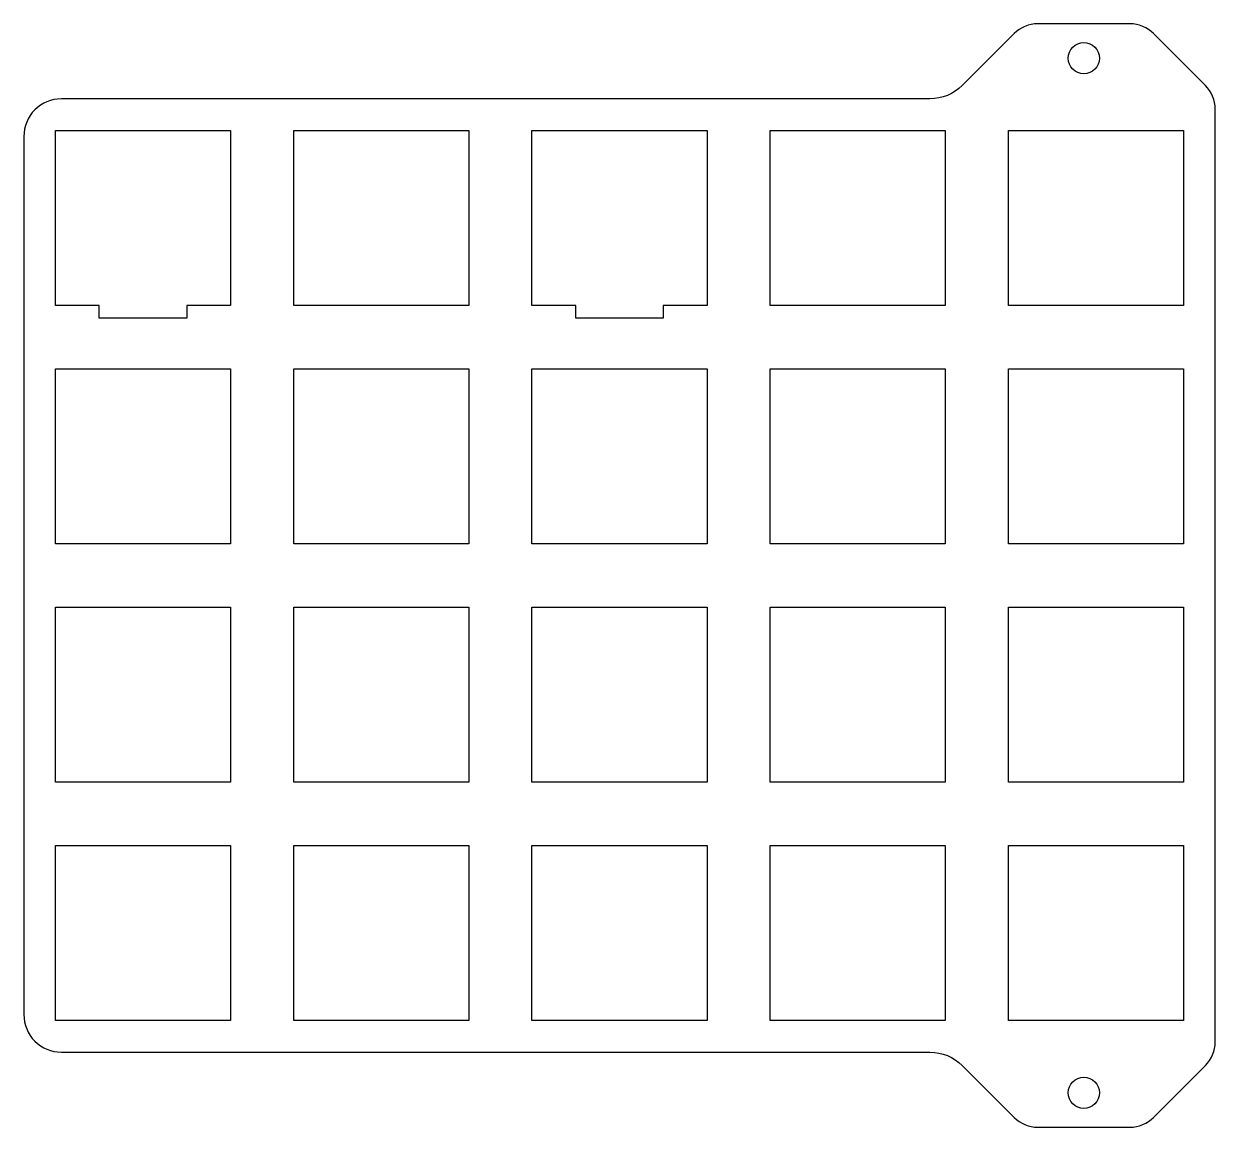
# Model space of a CAD drawing. Header units: millimetres. Extents: x -85.7 to 9.5, y -15.5 to 72.7.
import ezdxf

# ---------------------------------------------------------------- set-up
doc = ezdxf.new("R2010")
doc.units = ezdxf.units.MM
doc.layers.get('0').update_dxf_attribs({"linetype": 'CONTINUOUS'})

msp = doc.modelspace()

# ---------------------------------------------------------------- linework, layer by layer
msp.add_lwpolyline([(-82.725, -9.525), (-13.29, -9.525, -0.198912), (-10.692, -10.601), (-6.551, -14.742, 0.198912), (-4.66, -15.525), (2.71, -15.525, 0.198912), (4.601, -14.742), (8.742, -10.601, 0.198912), (9.525, -8.71), (9.525, 65.86, 0.198912), (8.742, 67.751), (4.601, 71.892, 0.198912), (2.71, 72.675), (-4.66, 72.675, 0.198912), (-6.551, 71.892), (-10.692, 67.751, -0.198912), (-13.29, 66.675), (-82.725, 66.675, 0.414214), (-85.725, 63.675), (-85.725, -6.525, 0.414214)], format="xyb", close=True)
for points in [[(-83.2, 50.15), (-83.2, 64.15), (-69.2, 64.15), (-69.2, 50.15), (-72.7, 50.15), (-72.7, 49.15), (-79.7, 49.15), (-79.7, 50.15)], [(-50.15, 50.15), (-64.15, 50.15), (-64.15, 64.15), (-50.15, 64.15)], [(-45.1, 64.15), (-31.1, 64.15), (-31.1, 50.15), (-34.6, 50.15), (-34.6, 49.15), (-41.6, 49.15), (-41.6, 50.15), (-45.1, 50.15)], [(-12.05, 64.15), (-12.05, 50.15), (-26.05, 50.15), (-26.05, 64.15)], [(-7, 64.15), (7, 64.15), (7, 50.15), (-7, 50.15)], [(-69.2, 45.1), (-69.2, 31.1), (-83.2, 31.1), (-83.2, 45.1)], [(-50.15, 31.1), (-64.15, 31.1), (-64.15, 45.1), (-50.15, 45.1)], [(-45.1, 31.1), (-45.1, 45.1), (-31.1, 45.1), (-31.1, 31.1)], [(-12.05, 31.1), (-26.05, 31.1), (-26.05, 45.1), (-12.05, 45.1)], [(7, 31.1), (-7, 31.1), (-7, 45.1), (7, 45.1)], [(-83.2, 26.05), (-69.2, 26.05), (-69.2, 12.05), (-83.2, 12.05)], [(-50.15, 12.05), (-64.15, 12.05), (-64.15, 26.05), (-50.15, 26.05)], [(-45.1, 26.05), (-31.1, 26.05), (-31.1, 12.05), (-45.1, 12.05)], [(-26.05, 12.05), (-26.05, 26.05), (-12.05, 26.05), (-12.05, 12.05)], [(7, 26.05), (7, 12.05), (-7, 12.05), (-7, 26.05)], [(-69.2, -7), (-83.2, -7), (-83.2, 7), (-69.2, 7)], [(-64.15, 7), (-50.15, 7), (-50.15, -7), (-64.15, -7)], [(-31.1, 7), (-31.1, -7), (-45.1, -7), (-45.1, 7)], [(-26.05, -7), (-26.05, 7), (-12.05, 7), (-12.05, -7)], [(7, 7), (7, -7), (-7, -7), (-7, 7)]]:
    msp.add_lwpolyline(points, close=True)
for centre in [(-0.975, 69.925), (-0.975, -12.775)]:
    msp.add_circle(centre, 1.25)

doc.saveas('drawing.dxf')
